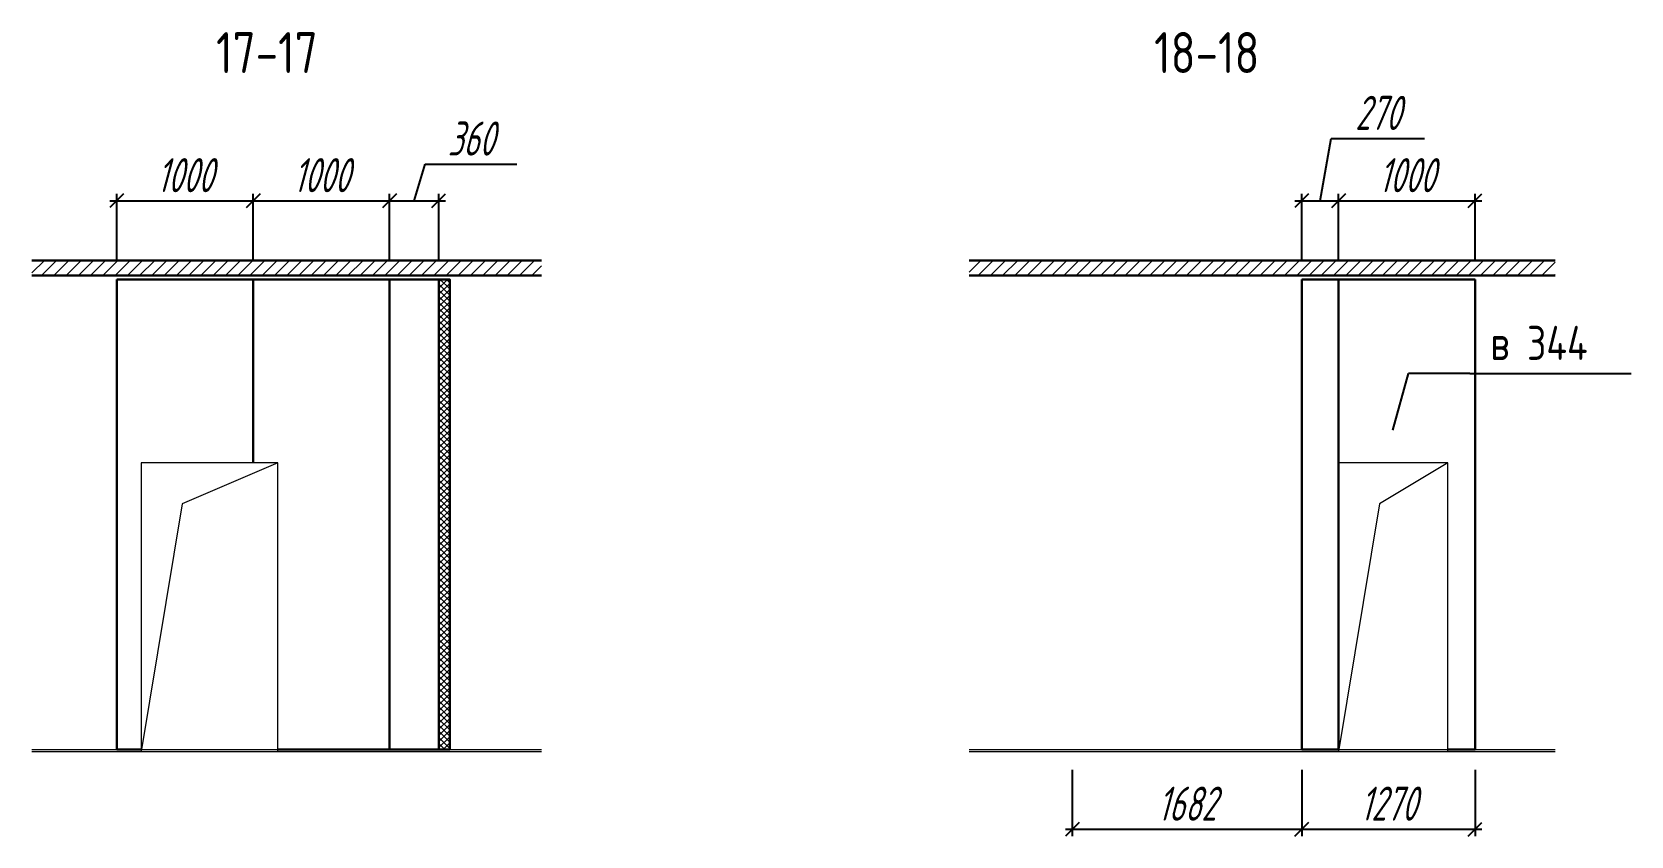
# Model space of a CAD drawing. Header units: millimetres. Extents: x -138350 to 909539, y -253833 to 111767.
# Drawn here: x 120765 to 132483, y -164129 to -158236 of the extents above; entities that cross this region are included whole.
import ezdxf

# ---------------------------------------------------------------- set-up
doc = ezdxf.new("R2010")
doc.units = ezdxf.units.MM
for name, color, linetype, lineweight in [('_Окна_двери', 131, 'Continuous', 15), ('_Размеры', 120, 'Continuous', 13), ('_Сендвичи', 230, 'Continuous', 30), ('_Стены', 7, 'Continuous', 30), ('_Сэндвичи штрих', 7, 'Continuous', 5), ('_Текст', 141, 'Continuous', 20), ('выноска', 7, 'Continuous', 13), ('Нумерация 80мм', 31, 'Continuous', 35), ('тонкие', 221, 'Continuous', 13)]:
    doc.layers.add(name, color=color, linetype=linetype, lineweight=lineweight)
doc.styles.add('Museo sans', font='CS_Gost2304.shx')
doc.styles.add('ГОСТ 2.304', font='CS_Gost2304.shx')
doc.styles.add('СПДС_размеры', font='spdswin.shx', dxfattribs={"width": 0.8, "oblique": 15})
doc.dimstyles.new('СПДС', dxfattribs={"dimtxt": 2.5, "dimasz": 1, "dimexe": 0.5, "dimexo": 1.5, "dimtad": 1, "dimdec": 0, "dimtxsty": 'СПДС_размеры', "dimblk": 'OBLIQUE', "dimcen": 2.5, "dimdle": 0.5, "dimadec": 8, "dimazin": 0, "dimtfac": 1, "dimtdec": 0, "dimtix": 1, "dimtmove": 0, "dimatfit": 3, "dimfxl": 1, "dimarcsym": 0})

# ---------------------------------------------------------------- blocks, each defined once
blk = doc.blocks.new('*U479')
at = {"color": 0, "ltscale": 100}
blk.add_lwpolyline([(0, 0), (1000, 0), (1000, 2115), (0, 2115)], close=True, dxfattribs=at)
blk.add_lwpolyline([(1000, 2115), (300, 1815), (0, 0)], dxfattribs=at)
blk = doc.blocks.new('_Oblique')
at = {"layer": 'выноска', "color": 0, "lineweight": -2}
blk.add_line((-0.5, -0.5), (0.5, 0.5), dxfattribs=at)
blk = doc.blocks.new('*D717')
at = {"layer": '_Размеры', "color": 0, "lineweight": -2, "ltscale": 100, "transparency": 16777216}
for p, q in [((121336, -159473), (122436, -159473)), ((121386, -159900), (121386, -159423)), ((122386, -159900), (122386, -159423))]:
    blk.add_line(p, q, dxfattribs=at)
at = {"layer": 'Defpoints', "color": 0, "ltscale": 100, "transparency": 16777216}
for p in [(122386, -159473), (121386, -160050), (122386, -160050)]:
    blk.add_point(p, dxfattribs=at)
at = {"layer": '_Размеры', "color": 0, "lineweight": -2, "ltscale": 100, "transparency": 16777216, "xscale": 100, "yscale": 100, "zscale": 100, "rotation": 180}
blk.add_blockref('_Oblique', (121386, -159473), dxfattribs=at)
at = {"layer": '_Размеры', "color": 0, "lineweight": -2, "ltscale": 100, "transparency": 16777216, "xscale": 100, "yscale": 100, "zscale": 100}
blk.add_blockref('_Oblique', (122386, -159473), dxfattribs=at)
at = {"layer": '_Размеры', "color": 0, "ltscale": 100, "transparency": 16777216, "insert": (121886, -159285.5), "char_height": 250, "attachment_point": 5, "style": 'СПДС_размеры'}
blk.add_mtext('1000', dxfattribs=at)
blk = doc.blocks.new('*D718')
at = {"layer": '_Размеры', "color": 0, "lineweight": -2, "ltscale": 100, "transparency": 16777216}
for p, q in [((122336, -159473), (123436, -159473)), ((122386, -159900), (122386, -159423)), ((123386, -159900), (123386, -159423))]:
    blk.add_line(p, q, dxfattribs=at)
at = {"layer": 'Defpoints', "color": 0, "ltscale": 100, "transparency": 16777216}
for p in [(123386, -159473), (122386, -160050), (123386, -160050)]:
    blk.add_point(p, dxfattribs=at)
at = {"layer": '_Размеры', "color": 0, "lineweight": -2, "ltscale": 100, "transparency": 16777216, "xscale": 100, "yscale": 100, "zscale": 100, "rotation": 180}
blk.add_blockref('_Oblique', (122386, -159473), dxfattribs=at)
at = {"layer": '_Размеры', "color": 0, "lineweight": -2, "ltscale": 100, "transparency": 16777216, "xscale": 100, "yscale": 100, "zscale": 100}
blk.add_blockref('_Oblique', (123386, -159473), dxfattribs=at)
at = {"layer": '_Размеры', "color": 0, "ltscale": 100, "transparency": 16777216, "insert": (122886, -159285.5), "char_height": 250, "attachment_point": 5, "style": 'СПДС_размеры'}
blk.add_mtext('1000', dxfattribs=at)
blk = doc.blocks.new('*D719')
at = {"layer": '_Размеры', "color": 0, "lineweight": -2, "ltscale": 100, "transparency": 16777216}
for p, q in [((123566, -159473), (123647, -159204)), ((123647, -159204), (124318, -159204)), ((123336, -159473), (123796, -159473)), ((123386, -159900), (123386, -159423)), ((123746, -159900), (123746, -159423))]:
    blk.add_line(p, q, dxfattribs=at)
at = {"layer": 'Defpoints', "color": 0, "ltscale": 100, "transparency": 16777216}
for p in [(123746, -159473), (123386, -160050), (123746, -160050)]:
    blk.add_point(p, dxfattribs=at)
at = {"layer": '_Размеры', "color": 0, "lineweight": -2, "ltscale": 100, "transparency": 16777216, "xscale": 100, "yscale": 100, "zscale": 100, "rotation": 180}
blk.add_blockref('_Oblique', (123386, -159473), dxfattribs=at)
at = {"layer": '_Размеры', "color": 0, "lineweight": -2, "ltscale": 100, "transparency": 16777216, "xscale": 100, "yscale": 100, "zscale": 100}
blk.add_blockref('_Oblique', (123746, -159473), dxfattribs=at)
at = {"layer": '_Размеры', "color": 0, "ltscale": 100, "transparency": 16777216, "insert": (123982, -159017), "char_height": 250, "attachment_point": 5, "style": 'СПДС_размеры'}
blk.add_mtext('360', dxfattribs=at)
blk = doc.blocks.new('*U480')
at = {"color": 0, "ltscale": 100}
blk.add_lwpolyline([(0, 0), (800, 0), (800, 2115), (0, 2115)], close=True, dxfattribs=at)
blk.add_lwpolyline([(800, 2115), (300, 1815), (0, 0)], dxfattribs=at)
blk = doc.blocks.new('*D724')
at = {"layer": '_Размеры', "color": 0, "lineweight": -2, "ltscale": 100, "transparency": 16777216}
for p, q in [((130205, -159473), (130286, -159017)), ((130286, -159017), (130970, -159017)), ((130020, -159473), (130390, -159473)), ((130070, -159900), (130070, -159423)), ((130340, -159900), (130340, -159423))]:
    blk.add_line(p, q, dxfattribs=at)
at = {"layer": 'Defpoints', "color": 0, "ltscale": 100, "transparency": 16777216}
for p in [(130340, -159473), (130070, -160050), (130340, -160050)]:
    blk.add_point(p, dxfattribs=at)
at = {"layer": '_Размеры', "color": 0, "lineweight": -2, "ltscale": 100, "transparency": 16777216, "xscale": 100, "yscale": 100, "zscale": 100, "rotation": 180}
blk.add_blockref('_Oblique', (130070, -159473), dxfattribs=at)
at = {"layer": '_Размеры', "color": 0, "lineweight": -2, "ltscale": 100, "transparency": 16777216, "xscale": 100, "yscale": 100, "zscale": 100}
blk.add_blockref('_Oblique', (130340, -159473), dxfattribs=at)
at = {"layer": '_Размеры', "color": 0, "ltscale": 100, "transparency": 16777216, "insert": (130628, -158829), "char_height": 250, "attachment_point": 5, "style": 'СПДС_размеры'}
blk.add_mtext('270', dxfattribs=at)
blk = doc.blocks.new('*D725')
at = {"layer": '_Размеры', "color": 0, "lineweight": -2, "ltscale": 100, "transparency": 16777216}
for p, q in [((130290, -159473), (131390, -159473)), ((130340, -159900), (130340, -159423)), ((131340, -159900), (131340, -159423))]:
    blk.add_line(p, q, dxfattribs=at)
at = {"layer": 'Defpoints', "color": 0, "ltscale": 100, "transparency": 16777216}
for p in [(131340, -159473), (130340, -160050), (131340, -160050)]:
    blk.add_point(p, dxfattribs=at)
at = {"layer": '_Размеры', "color": 0, "lineweight": -2, "ltscale": 100, "transparency": 16777216, "xscale": 100, "yscale": 100, "zscale": 100, "rotation": 180}
blk.add_blockref('_Oblique', (130340, -159473), dxfattribs=at)
at = {"layer": '_Размеры', "color": 0, "lineweight": -2, "ltscale": 100, "transparency": 16777216, "xscale": 100, "yscale": 100, "zscale": 100}
blk.add_blockref('_Oblique', (131340, -159473), dxfattribs=at)
at = {"layer": '_Размеры', "color": 0, "ltscale": 100, "transparency": 16777216, "insert": (130840, -159285.5), "char_height": 250, "attachment_point": 5, "style": 'СПДС_размеры'}
blk.add_mtext('1000', dxfattribs=at)
blk = doc.blocks.new('*D726')
at = {"layer": '_Размеры', "color": 0, "lineweight": -2, "ltscale": 100, "transparency": 16777216}
for p, q in [((128388, -163645), (128388, -164129)), ((130070, -163645), (130070, -164129)), ((128338, -164079), (130120, -164079))]:
    blk.add_line(p, q, dxfattribs=at)
at = {"layer": 'Defpoints', "color": 0, "ltscale": 100, "transparency": 16777216}
for p in [(128388, -163495), (130070, -163495), (130070, -164079)]:
    blk.add_point(p, dxfattribs=at)
at = {"layer": '_Размеры', "color": 0, "lineweight": -2, "ltscale": 100, "transparency": 16777216, "xscale": 100, "yscale": 100, "zscale": 100, "rotation": 180}
blk.add_blockref('_Oblique', (128388, -164079), dxfattribs=at)
at = {"layer": '_Размеры', "color": 0, "lineweight": -2, "ltscale": 100, "transparency": 16777216, "xscale": 100, "yscale": 100, "zscale": 100}
blk.add_blockref('_Oblique', (130070, -164079), dxfattribs=at)
at = {"layer": '_Размеры', "color": 0, "ltscale": 100, "transparency": 16777216, "insert": (129229, -163892), "char_height": 250, "attachment_point": 5, "style": 'СПДС_размеры'}
blk.add_mtext('1682', dxfattribs=at)
blk = doc.blocks.new('*D727')
at = {"layer": '_Размеры', "color": 0, "lineweight": -2, "ltscale": 100, "transparency": 16777216}
for p, q in [((130070, -163645), (130070, -164129)), ((131340, -163645), (131340, -164129)), ((130020, -164079), (131390, -164079))]:
    blk.add_line(p, q, dxfattribs=at)
at = {"layer": 'Defpoints', "color": 0, "ltscale": 100, "transparency": 16777216}
for p in [(130070, -163495), (131340, -163495), (131340, -164079)]:
    blk.add_point(p, dxfattribs=at)
at = {"layer": '_Размеры', "color": 0, "lineweight": -2, "ltscale": 100, "transparency": 16777216, "xscale": 100, "yscale": 100, "zscale": 100, "rotation": 180}
blk.add_blockref('_Oblique', (130070, -164079), dxfattribs=at)
at = {"layer": '_Размеры', "color": 0, "lineweight": -2, "ltscale": 100, "transparency": 16777216, "xscale": 100, "yscale": 100, "zscale": 100}
blk.add_blockref('_Oblique', (131340, -164079), dxfattribs=at)
at = {"layer": '_Размеры', "color": 0, "ltscale": 100, "transparency": 16777216, "insert": (130705, -163891.5), "char_height": 250, "attachment_point": 5, "style": 'СПДС_размеры'}
blk.add_mtext('1270', dxfattribs=at)

msp = doc.modelspace()

# ---------------------------------------------------------------- hatches: boundary and pattern name
at = {"layer": '_Сэндвичи штрих', "ltscale": 100}
h = msp.add_hatch(dxfattribs=at)
h.set_pattern_fill('ANSI31', color=256, scale=20)
h.set_pattern_definition([(45, (0, -32821), (-44.90128, 44.90128), [])])
h.paths.add_polyline_path([(124499, -160020), (124499, -159910), (120765, -159910), (120765, -160020)])
h = msp.add_hatch(dxfattribs=at)
h.set_pattern_fill('ANSI31', color=256, scale=20)
h.set_pattern_definition([(45, (6324, -32821), (-44.90128, 44.90128), [])])
h.paths.add_polyline_path([(127633, -159910), (127633, -160020), (131926, -160020), (131926, -159910)])
h = msp.add_hatch(dxfattribs=at)
h.set_pattern_fill('ANSI37', color=256, scale=10)
h.set_pattern_definition([(45, (4750, -14192), (-22.4506403, 22.4506403), []), (135, (4750, -14192), (-22.4506403, -22.4506403), [])])
h.paths.add_polyline_path([(123826, -160050), (123746, -160050), (123746, -163495), (123826, -163495)])

# ---------------------------------------------------------------- linework, layer by layer
at = {"layer": '_Сендвичи', "color": 2, "ltscale": 100}
for p, q in [((121386, -163495), (121386, -160050)), ((121386, -160050), (123746, -160050)), ((122386, -161395), (122386, -160050)), ((123386, -163495), (123386, -160050)), ((123746, -163495), (123746, -160050)), ((130070, -163495), (130070, -160050)), ((130070, -160050), (131340, -160050)), ((130340, -163495), (130340, -160050)), ((131340, -163495), (131340, -160050)), ((121386, -163495), (121566, -163495)), ((122566, -163495), (123746, -163495)), ((130070, -163495), (130340, -163495)), ((131140, -163495), (131340, -163495))]:
    msp.add_line(p, q, dxfattribs=at)
msp.add_lwpolyline([(123746, -163495), (123826, -163495), (123826, -160050), (123746, -160050)], close=True, dxfattribs=at)
at = {"layer": '_Стены', "ltscale": 100}
for points in [[(124499, -159910), (120765, -159910)], [(131926, -159910), (127633, -159910)], [(120765, -160020), (124499, -160020)], [(127633, -160020), (131926, -160020)]]:
    msp.add_lwpolyline(points, dxfattribs=at)
at = {"layer": 'Нумерация 80мм', "lineweight": 25, "ltscale": 100}
for p, q in [((130738, -161155), (130852, -160740)), ((131301.4, -160740), (130852, -160740)), ((131301.4, -160740), (132482.6, -160740))]:
    msp.add_line(p, q, dxfattribs=at)
at = {"layer": 'тонкие', "ltscale": 100}
for p, q in [((120765, -163495), (124499, -163495)), ((120765, -163510), (124499, -163510)), ((127633, -163495), (131926, -163495)), ((127633, -163510), (131926, -163510))]:
    msp.add_line(p, q, dxfattribs=at)

# ---------------------------------------------------------------- block references
at = {"layer": '_Окна_двери', "ltscale": 75}
for name, p in [('*U479', (121566, -163510)), ('*U480', (130340, -163510))]:
    msp.add_blockref(name, p, dxfattribs=at)

# ---------------------------------------------------------------- texts
at = {"layer": '_Текст', "linetype": 'Continuous', "ltscale": 100, "style": 'Museo sans'}
for s, p in [('17-17', (122114, -158537)), ('18-18', (128988, -158537))]:
    msp.add_text(s, height=300, dxfattribs=at).set_placement(p)
at = {"layer": 'Нумерация 80мм', "lineweight": 25, "ltscale": 100, "style": 'ГОСТ 2.304'}
msp.add_text('в 344', height=250, dxfattribs=at).set_placement((131451.4, -160640))

# ---------------------------------------------------------------- dimensions: what is measured, and where the dimension line sits
at = {"layer": '_Размеры', "ltscale": 100}
dim = msp.add_linear_dim(base=(130340, -159473), p1=(130070, -160050), p2=(130340, -160050), dimstyle='СПДС', override={"dimscale": 100, "dimtix": 0, "dimtmove": 1}, dxfattribs=at)
dim.commit()
dim.dimension.update_dxf_attribs({"geometry": '*D724', "text_midpoint": (130348.1, -159016.8), "dimtype": 160})
for base, p1, p2, picture, middle in [((123746, -159473), (123386, -160050), (123746, -160050), '*D719', (123709.1, -159016.8)), ((122386, -159473), (121386, -160050), (122386, -160050), '*D717', (121886, -159285.5)), ((123386, -159473), (122386, -160050), (123386, -160050), '*D718', (122886, -159285.5)), ((131340, -159473), (130340, -160050), (131340, -160050), '*D725', (130840, -159285.5)), ((130070, -164079), (128388.3, -163495), (130070, -163495), '*D726', (129229.1, -163891.5)), ((131340, -164079), (130070, -163495), (131340, -163495), '*D727', (130705, -163891.5))]:
    dim = msp.add_linear_dim(base=base, p1=p1, p2=p2, dimstyle='СПДС', override={"dimscale": 100, "dimtix": 0, "dimtmove": 1}, dxfattribs=at)
    dim.commit()
    dim.dimension.update_dxf_attribs({"geometry": picture, "text_midpoint": middle})

doc.saveas('drawing.dxf')
